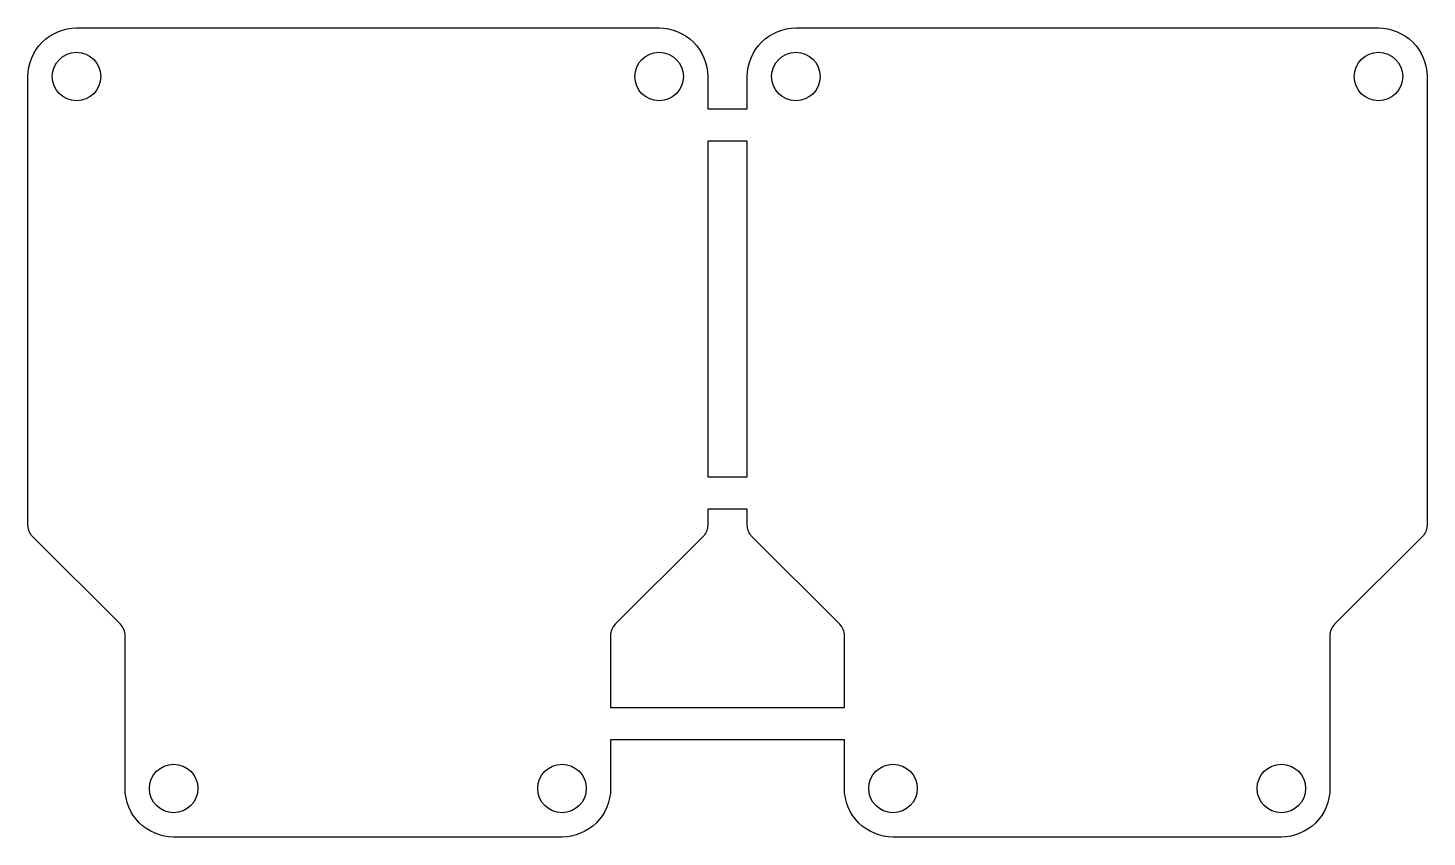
# Model space of a CAD drawing. Header units: inches. Extents: x 0.6 to 87, y 1 to 51.
import ezdxf

# ---------------------------------------------------------------- set-up
doc = ezdxf.new("R2010")
doc.units = ezdxf.units.IN
doc.header["$MEASUREMENT"] = 0

msp = doc.modelspace()

# ---------------------------------------------------------------- linework, layer by layer
for points in [[(42.6, 46), (45.05, 46), (45.05, 48, -0.414214), (48.05, 51), (66.05, 51), (66.05, 51), (66.05, 51), (84.05, 51, -0.414214), (87.05, 48), (87.05, 20.267, -0.198912), (86.757, 19.56), (81.343, 14.146, 0.198912), (81.05, 13.439), (81.05, 4, -0.414214), (78.05, 1), (54.05, 1, -0.414214), (51.05, 4), (51.05, 7), (36.6, 7), (36.6, 4, -0.414214), (33.6, 1), (9.6, 1, -0.414214), (6.6, 4), (6.6, 13.439, 0.198912), (6.307, 14.146), (0.893, 19.56, -0.198912), (0.6, 20.267), (0.6, 48, -0.414214), (3.6, 51), (21.6, 51), (21.6, 51), (21.6, 51), (39.6, 51, -0.414214), (42.6, 48)], [(36.6, 9), (51.05, 9), (51.05, 13.439, 0.198912), (50.757, 14.146), (45.343, 19.56, -0.198912), (45.05, 20.267), (45.05, 21.267), (42.6, 21.267), (42.6, 20.267, -0.198912), (42.307, 19.56), (36.893, 14.146, 0.198912), (36.6, 13.439)]]:
    msp.add_lwpolyline(points, format="xyb", close=True)
msp.add_lwpolyline([(42.6, 23.267), (45.05, 23.267), (45.05, 44), (42.6, 44)], close=True)
for centre in [(3.6, 48), (39.6, 48), (48.05, 48), (84.05, 48), (9.6, 4), (33.6, 4), (54.05, 4), (78.05, 4)]:
    msp.add_circle(centre, 1.5)

doc.saveas('drawing.dxf')
